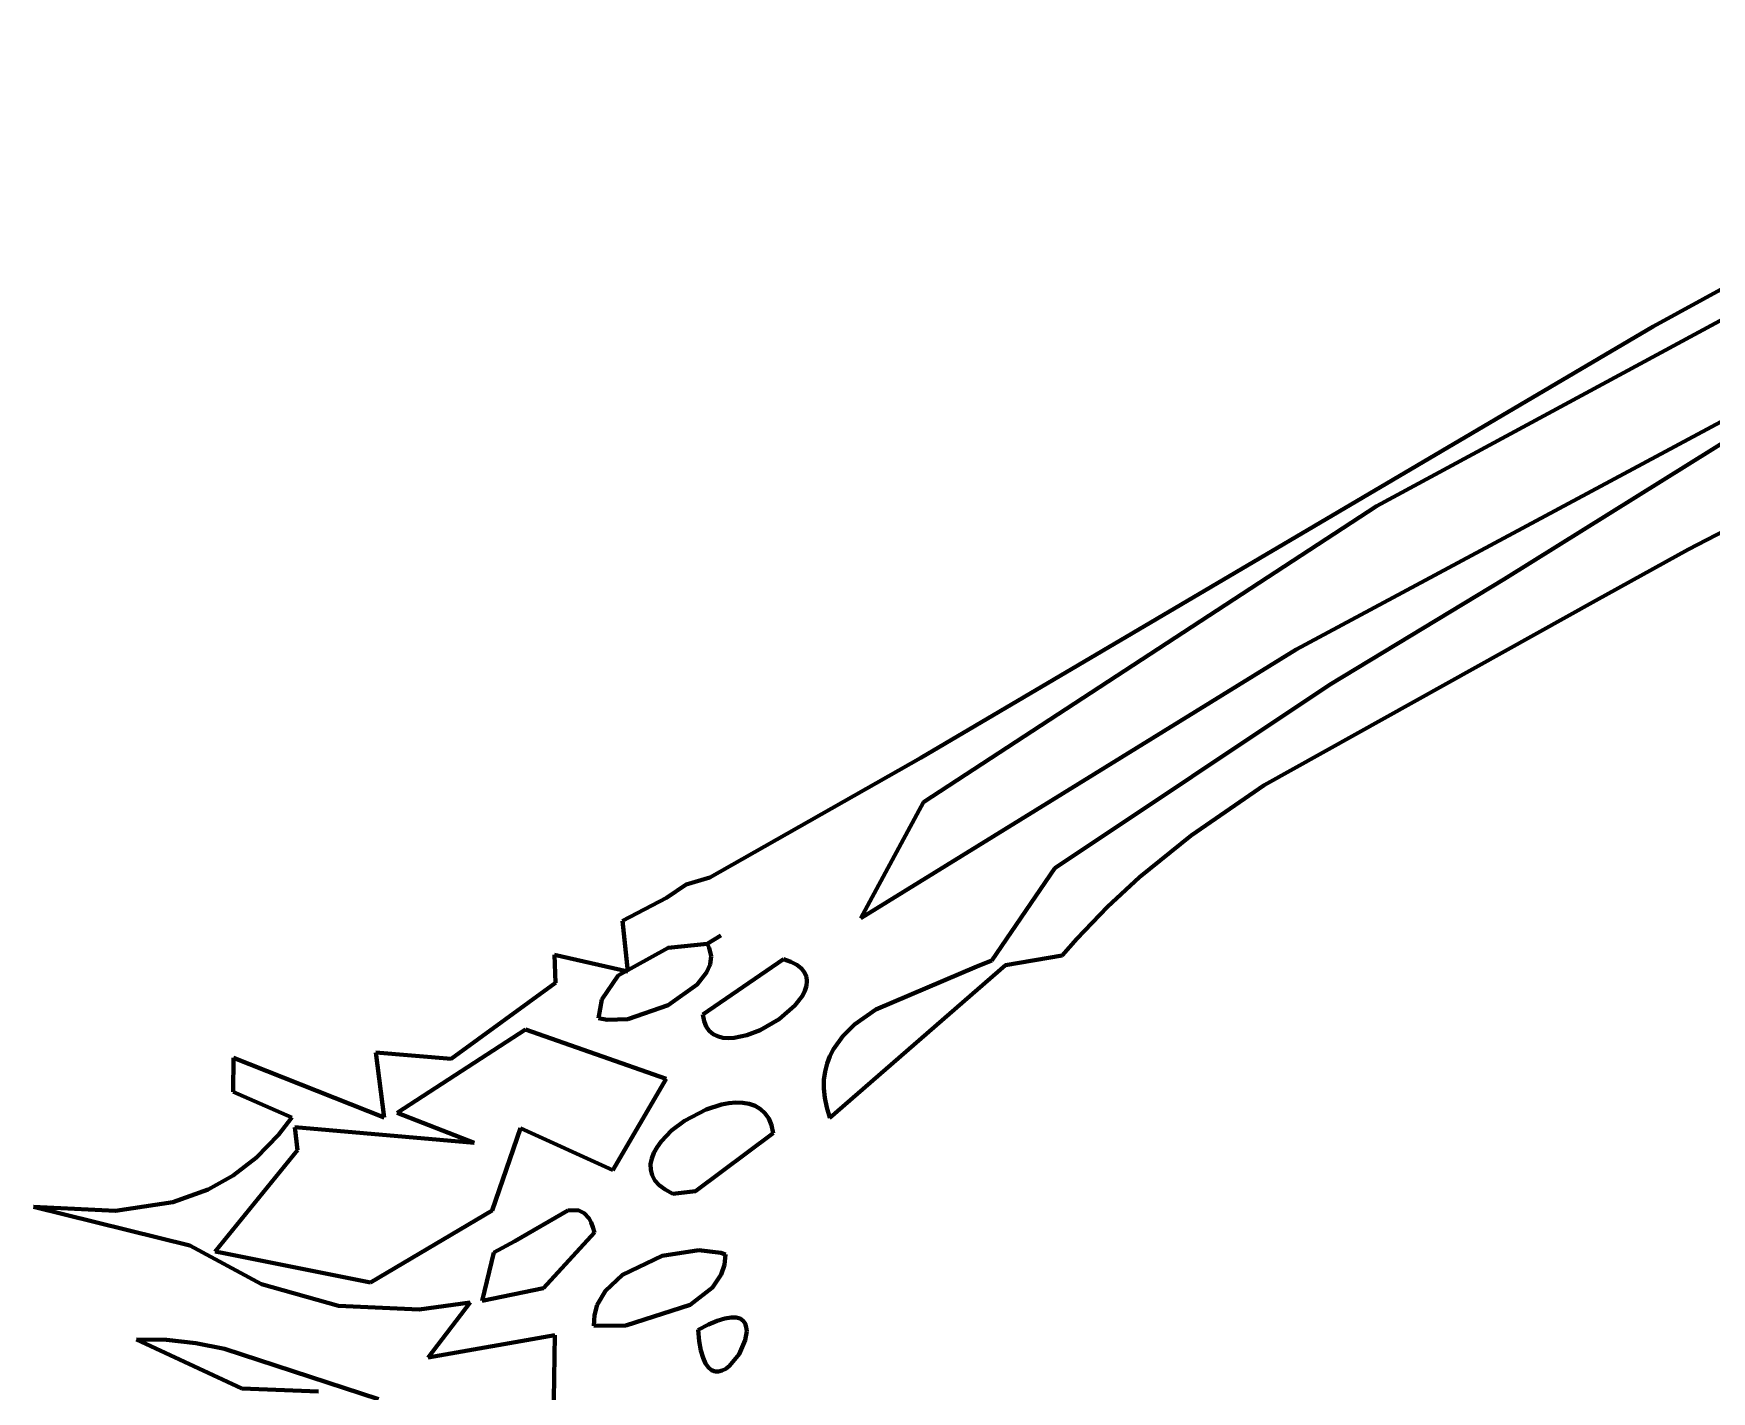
# Model space of a CAD drawing. Header units: millimetres. Extents: x 0 to 11.1, y 0 to 16.2.
# Drawn here: x 3.288 to 3.953, y 3.834 to 4.373 of the extents above; entities that cross this region are included whole.
import ezdxf

# ---------------------------------------------------------------- set-up
doc = ezdxf.new("R2010")
doc.units = ezdxf.units.MM
doc.layers.add('color#0b0b0bff', color=7, linetype='CONTINUOUS', lineweight=100)
doc.layers.add('color#ffffffff', color=7, linetype='CONTINUOUS', lineweight=100)

msp = doc.modelspace()

# ---------------------------------------------------------------- linework, layer by layer
at = {"layer": 'color#0b0b0bff'}
for p, q in [((4.16696, 4.3725), (3.81996, 4.18531)), ((3.92958, 4.2565), (3.99285, 4.29098)), ((3.7882, 4.12849), (4.06726, 4.27808)), ((3.63955, 4.0855), (3.92958, 4.2565)), ((3.96422, 4.21474), (3.87061, 4.15634)), ((3.94353, 4.1681), (3.98069, 4.18736)), ((3.81996, 4.18531), (3.64061, 4.06802)), ((3.90684, 4.14791), (3.94353, 4.1681)), ((3.87061, 4.15634), (3.80141, 4.11447)), ((3.77554, 4.07474), (3.90684, 4.14791)), ((3.61574, 4.022), (3.7882, 4.12849)), ((3.80141, 4.11447), (3.69255, 4.04186)), ((3.55592, 4.03819), (3.63955, 4.0855)), ((3.74659, 4.05479), (3.77554, 4.07474)), ((3.64061, 4.06802), (3.61574, 4.022)), ((3.7262, 4.03831), (3.74659, 4.05479)), ((3.69255, 4.04186), (3.66762, 4.00521)), ((3.53876, 4.03012), (3.54655, 4.03531)), ((3.54655, 4.03531), (3.55592, 4.03819)), ((3.7134, 4.02646), (3.7262, 4.03831)), ((3.52135, 4.021), (3.53876, 4.03012)), ((3.52344, 4.00093), (3.52135, 4.021)), ((3.70131, 4.01382), (3.7134, 4.02646)), ((3.55486, 4.01184), (3.56029, 4.0152)), ((3.56029, 4.0152), (3.55486, 4.01184)), ((3.53942, 4.01022), (3.51968, 3.99926)), ((3.55486, 4.01184), (3.53942, 4.01022)), ((3.55571, 4.01024), (3.55486, 4.01184)), ((3.55647, 4.00698), (3.55571, 4.01024)), ((3.69556, 4.00718), (3.70131, 4.01382)), ((3.49485, 3.99642), (3.49447, 4.00748)), ((3.49447, 4.00748), (3.52344, 4.00093)), ((3.58506, 4.00577), (3.55319, 3.98382)), ((3.55466, 4.00043), (3.55607, 4.00369)), ((3.55607, 4.00369), (3.55647, 4.00698)), ((3.58808, 4.00472), (3.58506, 4.00577)), ((3.59046, 4.00348), (3.58808, 4.00472)), ((3.59225, 4.00206), (3.59046, 4.00348)), ((3.59348, 4.0005), (3.59225, 4.00206)), ((3.60345, 3.94295), (3.67309, 4.00341)), ((3.66174, 4.00286), (3.62172, 3.98587)), ((3.66762, 4.00521), (3.66174, 4.00286)), ((3.67309, 4.00341), (3.69556, 4.00718)), ((3.45344, 3.96625), (3.49485, 3.99642)), ((3.51968, 3.99926), (3.51323, 3.98983)), ((3.53948, 3.98759), (3.55095, 3.99571)), ((3.55095, 3.99571), (3.55466, 4.00043)), ((3.59419, 3.9988), (3.59348, 4.0005)), ((3.59359, 3.99322), (3.59421, 3.99515)), ((3.59442, 3.99701), (3.59419, 3.9988)), ((3.59421, 3.99515), (3.59442, 3.99701)), ((3.51323, 3.98983), (3.51181, 3.98245)), ((3.58966, 3.98739), (3.5926, 3.99128)), ((3.5926, 3.99128), (3.59359, 3.99322)), ((3.51181, 3.98245), (3.51524, 3.98169)), ((3.51524, 3.98169), (3.52349, 3.98206)), ((3.52349, 3.98206), (3.53948, 3.98759)), ((3.55319, 3.98382), (3.55366, 3.98123)), ((3.55366, 3.98123), (3.55452, 3.9791)), ((3.57589, 3.9776), (3.58342, 3.98197)), ((3.58342, 3.98197), (3.58966, 3.98739)), ((3.62172, 3.98587), (3.61326, 3.97989)), ((3.48291, 3.97789), (3.43207, 3.94486)), ((3.53867, 3.95842), (3.48291, 3.97789)), ((3.55452, 3.9791), (3.55572, 3.9774)), ((3.55572, 3.9774), (3.55724, 3.97611)), ((3.55724, 3.97611), (3.55902, 3.9752)), ((3.55902, 3.9752), (3.56103, 3.97466)), ((3.56103, 3.97466), (3.56324, 3.97445)), ((3.56324, 3.97445), (3.56561, 3.97455)), ((3.56561, 3.97455), (3.57066, 3.9756)), ((3.57066, 3.9756), (3.57589, 3.9776)), ((3.60859, 3.97531), (3.60489, 3.97017)), ((3.61326, 3.97989), (3.60859, 3.97531)), ((3.42692, 3.94306), (3.42366, 3.96885)), ((3.42366, 3.96885), (3.45344, 3.96625)), ((3.60489, 3.97017), (3.60347, 3.96738)), ((3.36713, 3.95319), (3.36727, 3.96672)), ((3.36727, 3.96672), (3.42692, 3.94306)), ((3.60158, 3.96131), (3.60115, 3.95802)), ((3.60236, 3.96443), (3.60158, 3.96131)), ((3.60347, 3.96738), (3.60236, 3.96443)), ((3.51753, 3.92222), (3.53867, 3.95842)), ((3.60115, 3.95802), (3.60111, 3.95455)), ((3.60111, 3.95455), (3.60146, 3.95088)), ((3.3904, 3.9431), (3.36713, 3.95319)), ((3.56051, 3.94817), (3.55452, 3.94625)), ((3.56344, 3.94872), (3.56051, 3.94817)), ((3.56629, 3.94897), (3.56344, 3.94872)), ((3.56901, 3.94888), (3.56629, 3.94897)), ((3.57156, 3.94844), (3.56901, 3.94888)), ((3.5739, 3.94761), (3.57156, 3.94844)), ((3.60146, 3.95088), (3.60223, 3.94702)), ((3.38503, 3.93612), (3.3904, 3.9431)), ((3.43207, 3.94486), (3.46265, 3.933)), ((3.54589, 3.94169), (3.54082, 3.93783)), ((3.55452, 3.94625), (3.54589, 3.94169)), ((3.57599, 3.94638), (3.5739, 3.94761)), ((3.57779, 3.94471), (3.57599, 3.94638)), ((3.57926, 3.94259), (3.57779, 3.94471)), ((3.58036, 3.93998), (3.57926, 3.94259)), ((3.60223, 3.94702), (3.60345, 3.94295)), ((3.3764, 3.92722), (3.38503, 3.93612)), ((3.46265, 3.933), (3.39155, 3.93926)), ((3.39155, 3.93926), (3.39256, 3.93006)), ((3.46968, 3.90615), (3.48101, 3.93879)), ((3.48101, 3.93879), (3.51753, 3.92222)), ((3.54082, 3.93783), (3.53669, 3.93355)), ((3.55024, 3.91383), (3.58105, 3.93687)), ((3.58105, 3.93687), (3.58036, 3.93998)), ((3.39256, 3.93006), (3.36004, 3.88999)), ((3.53381, 3.92904), (3.53294, 3.92677)), ((3.53507, 3.93131), (3.53381, 3.92904)), ((3.53669, 3.93355), (3.53507, 3.93131)), ((3.36711, 3.92007), (3.3764, 3.92722)), ((3.53294, 3.92677), (3.5325, 3.92452)), ((3.5325, 3.92452), (3.53254, 3.92232)), ((3.53254, 3.92232), (3.53309, 3.92018)), ((3.35723, 3.91455), (3.36711, 3.92007)), ((3.53309, 3.92018), (3.53419, 3.91814)), ((3.53419, 3.91814), (3.53589, 3.91622)), ((3.53589, 3.91622), (3.53823, 3.91445)), ((3.32058, 3.90606), (3.3432, 3.90947)), ((3.3432, 3.90947), (3.35723, 3.91455)), ((3.53823, 3.91445), (3.54124, 3.91285)), ((3.54124, 3.91285), (3.55024, 3.91383)), ((3.34993, 3.89238), (3.28807, 3.90769)), ((3.28807, 3.90769), (3.32058, 3.90606)), ((3.42154, 3.87768), (3.46968, 3.90615)), ((3.49967, 3.90623), (3.47868, 3.89403)), ((3.50378, 3.90628), (3.49967, 3.90623)), ((3.50614, 3.90518), (3.50378, 3.90628)), ((3.50812, 3.90301), (3.50614, 3.90518)), ((3.50895, 3.90148), (3.50812, 3.90301)), ((3.50966, 3.89963), (3.50895, 3.90148)), ((3.49007, 3.87544), (3.51025, 3.89743)), ((3.51025, 3.89743), (3.50966, 3.89963)), ((3.37836, 3.87704), (3.34993, 3.89238)), ((3.36004, 3.88999), (3.36343, 3.88931)), ((3.36343, 3.88931), (3.42154, 3.87768)), ((3.47045, 3.88949), (3.46576, 3.87038)), ((3.47868, 3.89403), (3.47045, 3.88949)), ((3.53709, 3.88828), (3.52135, 3.88068)), ((3.55161, 3.89049), (3.53709, 3.88828)), ((3.56027, 3.88939), (3.55161, 3.89049)), ((3.56218, 3.88876), (3.56027, 3.88939)), ((3.56176, 3.88466), (3.56218, 3.88876)), ((3.56044, 3.88086), (3.56176, 3.88466)), ((3.40887, 3.86847), (3.37836, 3.87704)), ((3.46576, 3.87038), (3.49007, 3.87544)), ((3.52135, 3.88068), (3.51464, 3.87433)), ((3.5482, 3.86875), (3.55699, 3.87573)), ((3.55699, 3.87573), (3.56044, 3.88086)), ((3.44076, 3.86698), (3.40887, 3.86847)), ((3.46108, 3.86979), (3.44076, 3.86698)), ((3.44439, 3.84799), (3.46108, 3.86979)), ((3.51137, 3.86878), (3.51023, 3.86475)), ((3.51464, 3.87433), (3.51137, 3.86878)), ((3.5227, 3.86058), (3.5482, 3.86875)), ((3.51023, 3.86475), (3.51006, 3.86049)), ((3.55889, 3.86249), (3.5554, 3.86098)), ((3.56186, 3.86343), (3.55889, 3.86249)), ((3.56434, 3.86384), (3.56186, 3.86343)), ((3.56636, 3.8638), (3.56434, 3.86384)), ((3.56794, 3.86334), (3.56636, 3.8638)), ((3.56913, 3.86252), (3.56794, 3.86334)), ((3.56994, 3.86139), (3.56913, 3.86252)), ((3.37055, 3.83568), (3.32884, 3.85513)), ((3.32884, 3.85513), (3.3407, 3.8549)), ((3.3407, 3.8549), (3.3523, 3.85357)), ((3.4945, 3.8568), (3.44439, 3.84799)), ((3.49396, 3.82293), (3.4945, 3.8568)), ((3.51006, 3.86049), (3.5227, 3.86058)), ((3.5554, 3.86098), (3.55136, 3.85885)), ((3.55136, 3.85885), (3.55176, 3.8544)), ((3.56752, 3.84922), (3.57, 3.85482)), ((3.5704, 3.86), (3.56994, 3.86139)), ((3.57, 3.85482), (3.57054, 3.85841)), ((3.57054, 3.85841), (3.5704, 3.86)), ((3.3523, 3.85357), (3.3637, 3.85133)), ((3.3637, 3.85133), (3.42464, 3.83138)), ((3.55176, 3.8544), (3.5524, 3.85073)), ((3.5524, 3.85073), (3.55324, 3.8478)), ((3.56374, 3.8446), (3.56752, 3.84922)), ((3.55324, 3.8478), (3.55425, 3.84556)), ((3.55425, 3.84556), (3.5554, 3.84394)), ((3.5554, 3.84394), (3.55667, 3.84291)), ((3.55667, 3.84291), (3.55803, 3.8424)), ((3.55803, 3.8424), (3.55944, 3.84237)), ((3.55944, 3.84237), (3.56088, 3.84276)), ((3.56088, 3.84276), (3.56233, 3.84352)), ((3.56233, 3.84352), (3.56374, 3.8446)), ((3.4009, 3.8345), (3.37055, 3.83568))]:
    msp.add_line(p, q, dxfattribs=at)
at = {"layer": 'color#ffffffff'}
for p, q in [((3.81996, 4.18531), (4.16696, 4.3725)), ((3.99285, 4.29098), (3.92958, 4.2565)), ((4.06726, 4.27808), (3.7882, 4.12849)), ((3.92958, 4.2565), (3.63955, 4.0855)), ((3.87061, 4.15634), (3.96422, 4.21474)), ((3.98069, 4.18736), (3.94353, 4.1681)), ((3.64061, 4.06802), (3.81996, 4.18531)), ((3.94353, 4.1681), (3.90684, 4.14791)), ((3.80141, 4.11447), (3.87061, 4.15634)), ((3.90684, 4.14791), (3.77554, 4.07474)), ((3.7882, 4.12849), (3.61574, 4.022)), ((3.69255, 4.04186), (3.80141, 4.11447)), ((3.63955, 4.0855), (3.55592, 4.03819)), ((3.77554, 4.07474), (3.74659, 4.05479)), ((3.61574, 4.022), (3.64061, 4.06802)), ((3.74659, 4.05479), (3.7262, 4.03831)), ((3.66762, 4.00521), (3.69255, 4.04186)), ((3.54655, 4.03531), (3.53876, 4.03012)), ((3.55592, 4.03819), (3.54655, 4.03531)), ((3.7262, 4.03831), (3.7134, 4.02646)), ((3.53876, 4.03012), (3.52135, 4.021)), ((3.52135, 4.021), (3.52344, 4.00093)), ((3.7134, 4.02646), (3.70131, 4.01382)), ((3.55486, 4.01184), (3.56029, 4.0152)), ((3.56029, 4.0152), (3.55486, 4.01184)), ((3.51968, 3.99926), (3.53942, 4.01022)), ((3.53942, 4.01022), (3.55486, 4.01184)), ((3.55486, 4.01184), (3.55571, 4.01024)), ((3.55571, 4.01024), (3.55647, 4.00698)), ((3.70131, 4.01382), (3.69556, 4.00718)), ((3.52344, 4.00093), (3.49447, 4.00748)), ((3.49447, 4.00748), (3.49485, 3.99642)), ((3.55319, 3.98382), (3.58506, 4.00577)), ((3.55607, 4.00369), (3.55466, 4.00043)), ((3.55647, 4.00698), (3.55607, 4.00369)), ((3.58506, 4.00577), (3.58808, 4.00472)), ((3.58808, 4.00472), (3.59046, 4.00348)), ((3.59046, 4.00348), (3.59225, 4.00206)), ((3.59225, 4.00206), (3.59348, 4.0005)), ((3.67309, 4.00341), (3.60345, 3.94295)), ((3.62172, 3.98587), (3.66174, 4.00286)), ((3.66174, 4.00286), (3.66762, 4.00521)), ((3.69556, 4.00718), (3.67309, 4.00341)), ((3.49485, 3.99642), (3.45344, 3.96625)), ((3.51323, 3.98983), (3.51968, 3.99926)), ((3.55095, 3.99571), (3.53948, 3.98759)), ((3.55466, 4.00043), (3.55095, 3.99571)), ((3.59348, 4.0005), (3.59419, 3.9988)), ((3.59421, 3.99515), (3.59359, 3.99322)), ((3.59419, 3.9988), (3.59442, 3.99701)), ((3.59442, 3.99701), (3.59421, 3.99515)), ((3.51181, 3.98245), (3.51323, 3.98983)), ((3.5926, 3.99128), (3.58966, 3.98739)), ((3.59359, 3.99322), (3.5926, 3.99128)), ((3.51524, 3.98169), (3.51181, 3.98245)), ((3.52349, 3.98206), (3.51524, 3.98169)), ((3.53948, 3.98759), (3.52349, 3.98206)), ((3.55366, 3.98123), (3.55319, 3.98382)), ((3.55452, 3.9791), (3.55366, 3.98123)), ((3.58342, 3.98197), (3.57589, 3.9776)), ((3.58966, 3.98739), (3.58342, 3.98197)), ((3.61326, 3.97989), (3.62172, 3.98587)), ((3.43207, 3.94486), (3.48291, 3.97789)), ((3.48291, 3.97789), (3.53867, 3.95842)), ((3.55572, 3.9774), (3.55452, 3.9791)), ((3.55724, 3.97611), (3.55572, 3.9774)), ((3.55902, 3.9752), (3.55724, 3.97611)), ((3.56103, 3.97466), (3.55902, 3.9752)), ((3.56324, 3.97445), (3.56103, 3.97466)), ((3.56561, 3.97455), (3.56324, 3.97445)), ((3.57066, 3.9756), (3.56561, 3.97455)), ((3.57589, 3.9776), (3.57066, 3.9756)), ((3.60489, 3.97017), (3.60859, 3.97531)), ((3.60859, 3.97531), (3.61326, 3.97989)), ((3.45344, 3.96625), (3.42366, 3.96885)), ((3.42366, 3.96885), (3.42692, 3.94306)), ((3.60347, 3.96738), (3.60489, 3.97017)), ((3.36727, 3.96672), (3.36713, 3.95319)), ((3.42692, 3.94306), (3.36727, 3.96672)), ((3.60115, 3.95802), (3.60158, 3.96131)), ((3.60158, 3.96131), (3.60236, 3.96443)), ((3.60236, 3.96443), (3.60347, 3.96738)), ((3.53867, 3.95842), (3.51753, 3.92222)), ((3.60111, 3.95455), (3.60115, 3.95802)), ((3.60146, 3.95088), (3.60111, 3.95455)), ((3.36713, 3.95319), (3.3904, 3.9431)), ((3.55452, 3.94625), (3.56051, 3.94817)), ((3.56051, 3.94817), (3.56344, 3.94872)), ((3.56344, 3.94872), (3.56629, 3.94897)), ((3.56629, 3.94897), (3.56901, 3.94888)), ((3.56901, 3.94888), (3.57156, 3.94844)), ((3.57156, 3.94844), (3.5739, 3.94761)), ((3.60223, 3.94702), (3.60146, 3.95088)), ((3.3904, 3.9431), (3.38503, 3.93612)), ((3.46265, 3.933), (3.43207, 3.94486)), ((3.54082, 3.93783), (3.54589, 3.94169)), ((3.54589, 3.94169), (3.55452, 3.94625)), ((3.5739, 3.94761), (3.57599, 3.94638)), ((3.57599, 3.94638), (3.57779, 3.94471)), ((3.57779, 3.94471), (3.57926, 3.94259)), ((3.57926, 3.94259), (3.58036, 3.93998)), ((3.60345, 3.94295), (3.60223, 3.94702)), ((3.38503, 3.93612), (3.3764, 3.92722)), ((3.39256, 3.93006), (3.39155, 3.93926)), ((3.39155, 3.93926), (3.46265, 3.933)), ((3.48101, 3.93879), (3.46968, 3.90615)), ((3.51753, 3.92222), (3.48101, 3.93879)), ((3.53669, 3.93355), (3.54082, 3.93783)), ((3.58105, 3.93687), (3.55024, 3.91383)), ((3.58036, 3.93998), (3.58105, 3.93687)), ((3.36004, 3.88999), (3.39256, 3.93006)), ((3.53294, 3.92677), (3.53381, 3.92904)), ((3.53381, 3.92904), (3.53507, 3.93131)), ((3.53507, 3.93131), (3.53669, 3.93355)), ((3.3764, 3.92722), (3.36711, 3.92007)), ((3.5325, 3.92452), (3.53294, 3.92677)), ((3.53254, 3.92232), (3.5325, 3.92452)), ((3.53309, 3.92018), (3.53254, 3.92232)), ((3.36711, 3.92007), (3.35723, 3.91455)), ((3.53419, 3.91814), (3.53309, 3.92018)), ((3.53589, 3.91622), (3.53419, 3.91814)), ((3.53823, 3.91445), (3.53589, 3.91622)), ((3.3432, 3.90947), (3.32058, 3.90606)), ((3.35723, 3.91455), (3.3432, 3.90947)), ((3.54124, 3.91285), (3.53823, 3.91445)), ((3.55024, 3.91383), (3.54124, 3.91285)), ((3.32058, 3.90606), (3.28807, 3.90769)), ((3.28807, 3.90769), (3.34993, 3.89238)), ((3.46968, 3.90615), (3.42154, 3.87768)), ((3.47868, 3.89403), (3.49967, 3.90623)), ((3.49967, 3.90623), (3.50378, 3.90628)), ((3.50378, 3.90628), (3.50614, 3.90518)), ((3.50614, 3.90518), (3.50812, 3.90301)), ((3.50812, 3.90301), (3.50895, 3.90148)), ((3.50895, 3.90148), (3.50966, 3.89963)), ((3.51025, 3.89743), (3.49007, 3.87544)), ((3.50966, 3.89963), (3.51025, 3.89743)), ((3.34993, 3.89238), (3.37836, 3.87704)), ((3.36343, 3.88931), (3.36004, 3.88999)), ((3.42154, 3.87768), (3.36343, 3.88931)), ((3.46576, 3.87038), (3.47045, 3.88949)), ((3.47045, 3.88949), (3.47868, 3.89403)), ((3.52135, 3.88068), (3.53709, 3.88828)), ((3.53709, 3.88828), (3.55161, 3.89049)), ((3.55161, 3.89049), (3.56027, 3.88939)), ((3.56027, 3.88939), (3.56218, 3.88876)), ((3.56218, 3.88876), (3.56176, 3.88466)), ((3.56176, 3.88466), (3.56044, 3.88086)), ((3.37836, 3.87704), (3.40887, 3.86847)), ((3.49007, 3.87544), (3.46576, 3.87038)), ((3.51464, 3.87433), (3.52135, 3.88068)), ((3.55699, 3.87573), (3.5482, 3.86875)), ((3.56044, 3.88086), (3.55699, 3.87573)), ((3.40887, 3.86847), (3.44076, 3.86698)), ((3.44076, 3.86698), (3.46108, 3.86979)), ((3.46108, 3.86979), (3.44439, 3.84799)), ((3.51023, 3.86475), (3.51137, 3.86878)), ((3.51137, 3.86878), (3.51464, 3.87433)), ((3.5482, 3.86875), (3.5227, 3.86058)), ((3.51006, 3.86049), (3.51023, 3.86475)), ((3.5554, 3.86098), (3.55889, 3.86249)), ((3.55889, 3.86249), (3.56186, 3.86343)), ((3.56186, 3.86343), (3.56434, 3.86384)), ((3.56434, 3.86384), (3.56636, 3.8638)), ((3.56636, 3.8638), (3.56794, 3.86334)), ((3.56794, 3.86334), (3.56913, 3.86252)), ((3.56913, 3.86252), (3.56994, 3.86139)), ((3.3407, 3.8549), (3.32884, 3.85513)), ((3.32884, 3.85513), (3.37055, 3.83568)), ((3.3523, 3.85357), (3.3407, 3.8549)), ((3.44439, 3.84799), (3.4945, 3.8568)), ((3.4945, 3.8568), (3.49396, 3.82293)), ((3.5227, 3.86058), (3.51006, 3.86049)), ((3.55136, 3.85885), (3.5554, 3.86098)), ((3.55176, 3.8544), (3.55136, 3.85885)), ((3.57, 3.85482), (3.56752, 3.84922)), ((3.56994, 3.86139), (3.5704, 3.86)), ((3.57054, 3.85841), (3.57, 3.85482)), ((3.5704, 3.86), (3.57054, 3.85841)), ((3.3637, 3.85133), (3.3523, 3.85357)), ((3.42464, 3.83138), (3.3637, 3.85133)), ((3.5524, 3.85073), (3.55176, 3.8544)), ((3.55324, 3.8478), (3.5524, 3.85073)), ((3.56752, 3.84922), (3.56374, 3.8446)), ((3.55425, 3.84556), (3.55324, 3.8478)), ((3.5554, 3.84394), (3.55425, 3.84556)), ((3.55667, 3.84291), (3.5554, 3.84394)), ((3.55803, 3.8424), (3.55667, 3.84291)), ((3.55944, 3.84237), (3.55803, 3.8424)), ((3.56088, 3.84276), (3.55944, 3.84237)), ((3.56233, 3.84352), (3.56088, 3.84276)), ((3.56374, 3.8446), (3.56233, 3.84352)), ((3.37055, 3.83568), (3.4009, 3.8345))]:
    msp.add_line(p, q, dxfattribs=at)

doc.saveas('drawing.dxf')
